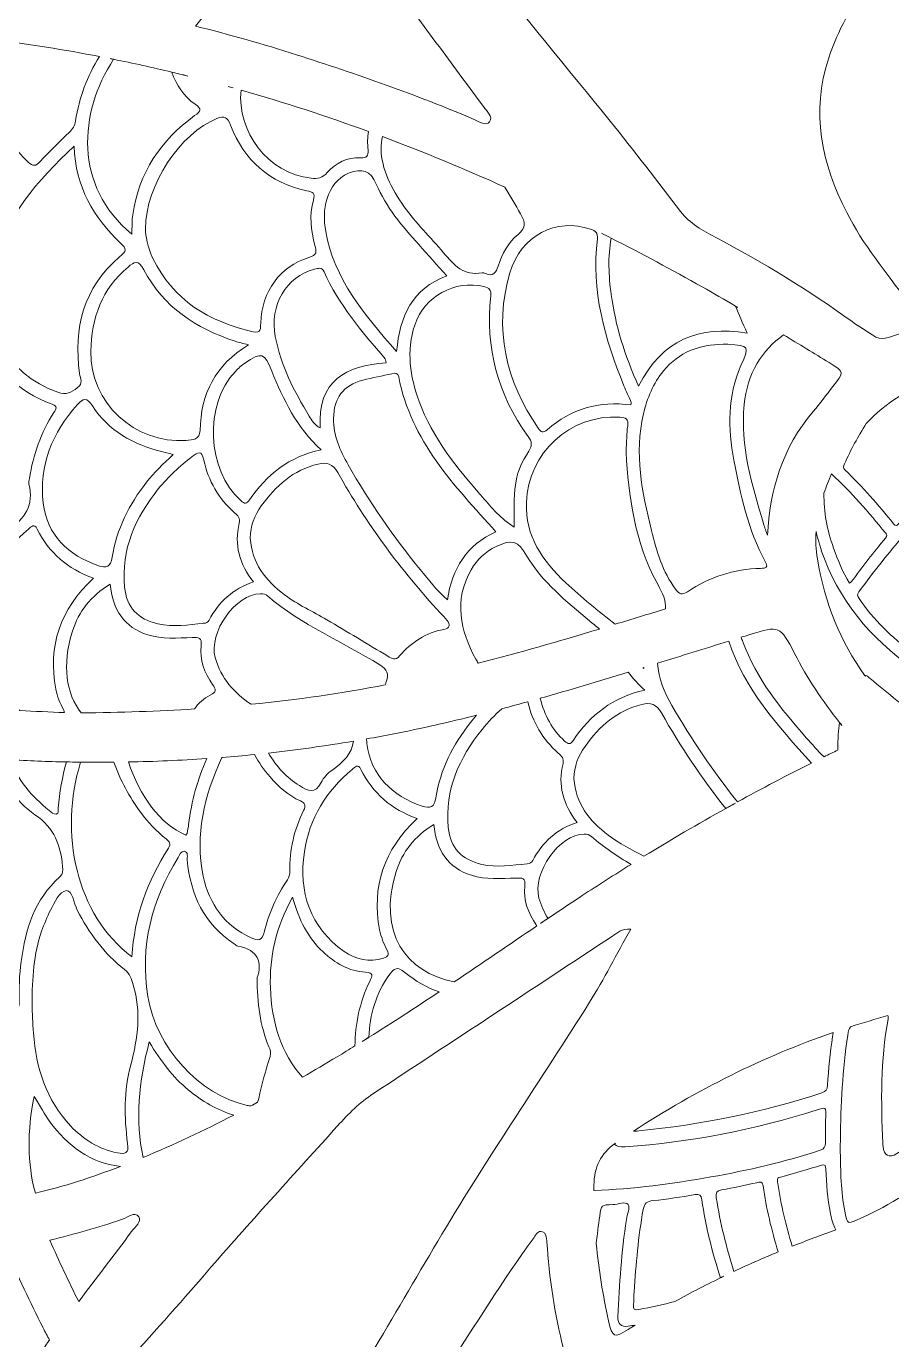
# Model space of a CAD drawing. Extents: x 140 to 2861, y -2860 to -140.
# Drawn here: x 710 to 1340, y -1924 to -967 of the extents above; entities that cross this region are included whole.
import ezdxf

# ---------------------------------------------------------------- set-up
doc = ezdxf.new("R2010")
doc.units = 0
doc.header["$MEASUREMENT"] = 0
doc.layers.add('Layer 1', color=7, linetype='Continuous')

# ---------------------------------------------------------------- blocks, each defined once
blk = doc.blocks.new('block 2')
at = {"layer": 'Layer 1', "lineweight": 0}
for points, knots in [([(2062.8, -652.02), (2062.31, -646.19), (2061.75, -640.36), (2061.2, -634.53), (2062.35, -646.53), (2063.49, -658.53), (2064.1, -670.57), (2065.79, -704.11), (2067.52, -737.65), (2068.71, -771.19), (2069.17, -785.02), (2061.94, -796.09), (2053.49, -806.46), (2049.84, -810.92), (2046.19, -815.38), (2042.54, -819.84), (2046.15, -815.43), (2049.76, -811.02), (2053.38, -806.6), (2047.8, -802.13), (2042.18, -797.73), (2036.49, -793.41), (1987.95, -756.57), (1934.76, -724.88), (1878.4, -699.21), (1823.53, -674.22), (1765.31, -654.77), (1705.35, -641.41), (1646.36, -628.27), (1585.46, -620.96), (1524.35, -619.69), (1461.26, -618.38), (1397.83, -623.5), (1335.84, -634.9), (1273.24, -646.42), (1212.02, -664.36), (1153.89, -688.23), (1094.46, -712.63), (1038.05, -743.32), (986.24, -779.44), (973.31, -788.45), (960.66, -797.83), (948.28, -807.53), (954.91, -815.62), (961.53, -823.72), (968.16, -831.81), (1023.06, -788.77), (1083.42, -752.84), (1147.75, -724.65), (1137.99, -749.14), (1142.94, -778.91), (1162.72, -797.82), (1183.43, -817.68), (1217.36, -815.53), (1231.65, -793.48), (1240.26, -780.3), (1238.6, -765.2), (1227.73, -757.4), (1217.24, -749.87), (1205.1, -752.75), (1195.07, -765.97), (1191, -771.31), (1188.81, -770.12), (1185.5, -765.66), (1177.21, -754.55), (1177.21, -741.07), (1186.5, -730.54), (1201.07, -714.06), (1220.43, -709.14), (1241.26, -710.56), (1272.65, -712.75), (1299.31, -727.01), (1322.29, -747.56), (1366.36, -786.98), (1389.22, -838.08), (1401.28, -894.95), (1403.28, -904.4), (1397.75, -905.63), (1390.95, -906.51), (1365.97, -909.66), (1343.38, -918.04), (1325.32, -936.37), (1310.41, -951.51), (1300.85, -969.64), (1294.12, -989.73), (1280.83, -1029.42), (1288.97, -1066.85), (1307.15, -1102.35), (1319.02, -1125.59), (1335.62, -1146.15), (1351.56, -1166.94), (1365.13, -1184.53), (1364.86, -1184.69), (1344.19, -1191.33), (1338.19, -1193.26), (1332.47, -1196.56), (1326.13, -1191.87), (1321.33, -1188.26), (1315.91, -1185.49), (1311.07, -1181.96), (1279.56, -1158.94), (1246.33, -1138.89), (1211.86, -1120.71), (1202.37, -1115.68), (1193.04, -1110.61), (1186.2, -1101.7), (1169.29, -1079.56), (1152.35, -1057.43), (1134.79, -1035.8), (1072.51, -959.23), (1009.96, -882.85), (947.4, -806.46), (938.95, -796.09), (931.73, -785.02), (932.19, -771.19), (933.38, -737.65), (935.11, -704.11), (936.8, -670.57), (937.24, -661.76), (937.98, -652.97), (938.79, -644.19), (938.48, -647.48), (938.19, -650.77), (937.92, -654.07), (1273.87, -436.72), (1729.42, -433.08), (2062.8, -652.02)], [0, 0, 0, 0, 1, 1, 1, 2, 2, 2, 3, 3, 3, 4, 4, 4, 5, 5, 5, 6, 6, 6, 7, 7, 7, 8, 8, 8, 9, 9, 9, 10, 10, 10, 11, 11, 11, 12, 12, 12, 13, 13, 13, 14, 14, 14, 15, 15, 15, 16, 16, 16, 17, 17, 17, 18, 18, 18, 19, 19, 19, 20, 20, 20, 21, 21, 21, 22, 22, 22, 23, 23, 23, 24, 24, 24, 25, 25, 25, 26, 26, 26, 27, 27, 27, 28, 28, 28, 29, 29, 29, 30, 30, 30, 31, 31, 31, 32, 32, 32, 33, 33, 33, 34, 34, 34, 35, 35, 35, 36, 36, 36, 37, 37, 37, 38, 38, 38, 39, 39, 39, 40, 40, 40, 41, 41, 41, 42, 42, 42, 42]), ([(979.64, -940.36), (1000.66, -968.68), (1021.71, -996.92), (1042.61, -1025.31), (1045.03, -1028.62), (1049.88, -1032.65), (1046.96, -1036.42), (1044.5, -1039.61), (1039.46, -1036.26), (1035.85, -1034.69), (993.59, -1016.55), (950.13, -1001.57), (906.33, -987.54), (881.98, -979.75), (857.48, -972.79), (832.85, -966.63), (832.85, -966.63), (832.85, -966.63), (832.85, -966.63), (842.9, -953.87), (853.34, -941.4), (864.17, -929.26), (883.56, -907.55), (904.06, -887), (925.55, -867.63), (943.59, -891.88), (961.61, -916.13), (979.64, -940.36)], [0, 0, 0, 0, 1, 1, 1, 2, 2, 2, 3, 3, 3, 4, 4, 4, 5, 5, 5, 6, 6, 6, 7, 7, 7, 8, 8, 8, 9, 9, 9, 9]), ([(745.42, -1035.73), (744.88, -1039.22), (743.39, -1041.64), (740.81, -1044.1), (733.51, -1050.94), (726.4, -1058.05), (719.6, -1065.39), (716.41, -1068.81), (714.42, -1068.92), (710.96, -1065.66), (690.59, -1046.52), (682.53, -1022.35), (681.18, -994.5), (681.41, -988.2), (682.14, -982.17), (683.26, -976.29), (683.91, -976.36), (684.6, -976.44), (685.29, -976.52), (711.42, -979.75), (737.24, -983.86), (762.79, -988.77), (753.87, -1003.07), (747.96, -1018.7), (745.42, -1035.73)], [0, 0, 0, 0, 1, 1, 1, 2, 2, 2, 3, 3, 3, 4, 4, 4, 5, 5, 5, 6, 6, 6, 7, 7, 7, 8, 8, 8, 8]), ([(770.51, -990.27), (771.39, -990.43), (772.24, -990.58), (773.12, -990.77), (773.12, -990.77), (773.12, -990.81), (773.09, -990.81), (787.34, -993.65), (801.48, -996.77), (815.5, -1000.15), (815.5, -1000.15), (815.5, -1000.11), (815.5, -1000.11), (819.42, -1001.07), (823.34, -1001.99), (827.22, -1002.99), (823.34, -1002.03), (819.42, -1001.07), (815.5, -1000.15), (818.88, -1009.45), (824.07, -1017.59), (832.45, -1023.55), (837.71, -1027.23), (836.75, -1028.5), (832.14, -1031.85), (807.59, -1049.86), (791.37, -1073.34), (787.07, -1104.08), (786.49, -1108.38), (786.61, -1112.84), (786.34, -1118.29), (744, -1082.68), (747.77, -1030.04), (773.09, -990.81), (772.24, -990.62), (771.39, -990.46), (770.51, -990.27)], [0, 0, 0, 0, 1, 1, 1, 2, 2, 2, 3, 3, 3, 4, 4, 4, 5, 5, 5, 6, 6, 6, 7, 7, 7, 8, 8, 8, 9, 9, 9, 10, 10, 10, 11, 11, 11, 12, 12, 12, 12]), ([(856.5, -1010.67), (856.5, -1010.67), (856.5, -1010.64), (856.5, -1010.64), (857.73, -1010.98), (859, -1011.37), (860.26, -1011.71), (859, -1011.37), (857.77, -1011.02), (856.5, -1010.67)], [0, 0, 0, 0, 1, 1, 1, 2, 2, 2, 3, 3, 3, 3]), ([(958.47, -1056.86), (958.82, -1061.2), (957.66, -1062.81), (953.05, -1062.54), (943.22, -1061.93), (935.07, -1066.27), (928.77, -1073.38), (925.27, -1077.3), (921.62, -1077.99), (916.97, -1077.49), (885.43, -1073.99), (862.92, -1043.33), (865.95, -1013.29), (897.26, -1022.16), (928.19, -1032.27), (958.7, -1043.37), (958.01, -1047.75), (958.05, -1052.36), (958.47, -1056.86)], [0, 0, 0, 0, 1, 1, 1, 2, 2, 2, 3, 3, 3, 4, 4, 4, 5, 5, 5, 6, 6, 6, 6]), ([(858.34, -1038.8), (868.33, -1064.43), (886.58, -1080.99), (913.94, -1086.56), (918.28, -1087.44), (920.09, -1088.29), (918.67, -1093.44), (915.63, -1104.42), (916.9, -1115.49), (919.82, -1126.4), (920.97, -1130.67), (921.55, -1133.43), (915.4, -1135.28), (894.23, -1141.62), (881.2, -1159.94), (880.28, -1183.03), (880.13, -1186.76), (880.86, -1190.64), (874.83, -1189.3), (842.59, -1182.07), (816.46, -1166.44), (801.59, -1135.58), (797.79, -1127.75), (796.41, -1119.18), (796.33, -1114.49), (796.29, -1082.18), (822.11, -1044.49), (848.32, -1034), (854.16, -1031.69), (856.08, -1033), (858.34, -1038.8)], [0, 0, 0, 0, 1, 1, 1, 2, 2, 2, 3, 3, 3, 4, 4, 4, 5, 5, 5, 6, 6, 6, 7, 7, 7, 8, 8, 8, 9, 9, 9, 10, 10, 10, 10]), ([(1067.74, -1118.41), (1060.6, -1124.29), (1056.1, -1132.59), (1053.26, -1141.42), (1051.68, -1146.27), (1049.72, -1149.57), (1043.96, -1146.76), (1043.23, -1146.42), (1042.27, -1146.23), (1041.5, -1146.38), (1028.28, -1148.92), (1021.02, -1140.73), (1013.53, -1131.78), (1004.08, -1120.52), (993.36, -1110.3), (984.83, -1098.24), (975.38, -1084.91), (968.23, -1070.61), (968, -1056.2), (968, -1053.09), (968.34, -1050.06), (969, -1047.18), (999.08, -1058.43), (1028.78, -1070.69), (1058.17, -1083.91), (1062.06, -1090.4), (1065.9, -1096.89), (1069.59, -1103.5), (1073.08, -1109.73), (1073.85, -1113.38), (1067.74, -1118.41)], [0, 0, 0, 0, 1, 1, 1, 2, 2, 2, 3, 3, 3, 4, 4, 4, 5, 5, 5, 6, 6, 6, 7, 7, 7, 8, 8, 8, 9, 9, 9, 10, 10, 10, 10]), ([(777.54, -1134.85), (751.11, -1157.22), (743.69, -1186.57), (748.38, -1219.84), (748.88, -1223.53), (751.18, -1226.95), (746.69, -1230.22), (742.23, -1233.44), (738.58, -1235.6), (732.47, -1233.44), (694.21, -1220.07), (674.92, -1182.73), (685.56, -1140.46), (694.44, -1105.31), (717.64, -1079.64), (744.35, -1054.05), (745.46, -1084.06), (758.52, -1106.11), (778.2, -1124.71), (782.84, -1129.09), (782.65, -1130.55), (777.54, -1134.85)], [0, 0, 0, 0, 1, 1, 1, 2, 2, 2, 3, 3, 3, 4, 4, 4, 5, 5, 5, 6, 6, 6, 7, 7, 7, 7]), ([(979.33, -1203.78), (955.63, -1176.58), (933.8, -1151.07), (927.66, -1116.26), (926.23, -1108.19), (926.2, -1100.2), (928.66, -1092.32), (931.27, -1084.02), (935.99, -1077.41), (944.29, -1073.88), (954.05, -1069.69), (960.28, -1072.07), (964.39, -1081.68), (971.61, -1098.62), (983.41, -1112.26), (995.43, -1125.79), (1002.08, -1133.16), (1008.69, -1140.58), (1015.8, -1148.57), (990.74, -1158.14), (981.6, -1177.58), (979.33, -1203.78)], [0, 0, 0, 0, 1, 1, 1, 2, 2, 2, 3, 3, 3, 4, 4, 4, 5, 5, 5, 6, 6, 6, 7, 7, 7, 7]), ([(1144.85, -1228.6), (1146.51, -1232.71), (1148.47, -1236.75), (1150.23, -1240.82), (1150.39, -1241.21), (1150.08, -1241.82), (1149.96, -1242.67), (1126.95, -1239.55), (1106.51, -1245.35), (1088.99, -1260.72), (1085.95, -1263.37), (1084.38, -1262.41), (1082.46, -1259.65), (1058.71, -1224.95), (1049.88, -1187.22), (1061.79, -1146.38), (1069.78, -1119.02), (1095.67, -1106.04), (1120.65, -1114.61), (1124.3, -1115.87), (1126.07, -1117.22), (1125.53, -1121.6), (1120.88, -1159.25), (1130.91, -1194.29), (1144.85, -1228.6)], [0, 0, 0, 0, 1, 1, 1, 2, 2, 2, 3, 3, 3, 4, 4, 4, 5, 5, 5, 6, 6, 6, 7, 7, 7, 8, 8, 8, 8]), ([(1201.95, -1156.64), (1210.06, -1161.21), (1218.13, -1165.86), (1226.12, -1170.55), (1226.73, -1170.89), (1227.31, -1171.28), (1227.92, -1171.62), (1227.31, -1171.28), (1226.73, -1170.93), (1226.12, -1170.59), (1228.5, -1176.77), (1231.38, -1182.8), (1234.57, -1190.22), (1199.72, -1184.88), (1172.56, -1194.83), (1155.61, -1228.99), (1145.32, -1206.51), (1138.78, -1184.92), (1135.63, -1162.21), (1133.71, -1148.42), (1133.14, -1134.74), (1135.56, -1121.06), (1133.21, -1119.83), (1130.83, -1118.64), (1128.49, -1117.49), (1130.87, -1118.64), (1133.21, -1119.83), (1135.56, -1121.02), (1135.56, -1121.02), (1135.56, -1121.06), (1135.56, -1121.06), (1157.88, -1132.43), (1180.01, -1144.31), (1201.95, -1156.64)], [0, 0, 0, 0, 1, 1, 1, 2, 2, 2, 3, 3, 3, 4, 4, 4, 5, 5, 5, 6, 6, 6, 7, 7, 7, 8, 8, 8, 9, 9, 9, 10, 10, 10, 11, 11, 11, 11]), ([(861.69, -1196.21), (864.49, -1197.14), (867.37, -1197.75), (871.29, -1198.83), (847.24, -1213.43), (836.71, -1234.6), (836.1, -1261.22), (835.94, -1267.99), (830.72, -1268.06), (825.99, -1268.45), (788.61, -1271.25), (755.87, -1240.94), (756.56, -1203.51), (756.99, -1179.46), (764.59, -1158.1), (783.73, -1142.15), (788.11, -1138.47), (791.14, -1136.43), (795.14, -1144.11), (809.28, -1171.35), (833.25, -1186.84), (861.69, -1196.21)], [0, 0, 0, 0, 1, 1, 1, 2, 2, 2, 3, 3, 3, 4, 4, 4, 5, 5, 5, 6, 6, 6, 7, 7, 7, 7]), ([(923.66, -1259.38), (919.2, -1257.04), (917.51, -1253.77), (915.71, -1250.81), (904.6, -1232.71), (894.92, -1213.93), (890.92, -1192.83), (886.58, -1169.82), (898.84, -1149.15), (919.47, -1143.81), (922.2, -1143.11), (924.81, -1141.96), (926.46, -1145.65), (937.15, -1169.63), (954.05, -1189.26), (970.84, -1208.97), (971.15, -1209.35), (971.15, -1209.97), (971.69, -1211.85), (942.53, -1213.85), (921.51, -1225.03), (923.66, -1259.38)], [0, 0, 0, 0, 1, 1, 1, 2, 2, 2, 3, 3, 3, 4, 4, 4, 5, 5, 5, 6, 6, 6, 7, 7, 7, 7]), ([(1075.08, -1265.56), (1077.92, -1269.45), (1078.31, -1272.02), (1075.58, -1276.36), (1065.59, -1292.31), (1064.44, -1299.76), (1065.05, -1331.65), (1055.22, -1325.54), (1048.65, -1317.59), (1041.88, -1309.9), (1023.25, -1288.73), (1005.58, -1266.91), (995.66, -1240.01), (988.98, -1221.88), (986.36, -1203.32), (992.51, -1184.46), (999.31, -1163.52), (1021.67, -1151.22), (1043.04, -1156.45), (1046.84, -1157.37), (1048.34, -1158.71), (1047.84, -1163.25), (1043.84, -1200.79), (1052.83, -1235.02), (1075.08, -1265.56)], [0, 0, 0, 0, 1, 1, 1, 2, 2, 2, 3, 3, 3, 4, 4, 4, 5, 5, 5, 6, 6, 6, 7, 7, 7, 8, 8, 8, 8]), ([(728.4, -1242.09), (732.78, -1243.63), (731.36, -1245.47), (729.67, -1248.08), (720.22, -1262.8), (714.45, -1278.94), (711.92, -1296.19), (711.73, -1297.57), (711.07, -1299.07), (711.42, -1300.3), (715.38, -1315.63), (708.31, -1325.66), (696.2, -1333.76), (693.09, -1335.88), (690.21, -1339.1), (688.56, -1342.49), (684.14, -1351.44), (678.91, -1348.82), (672.65, -1344.87), (645.72, -1327.92), (630.77, -1287.54), (640.18, -1255.88), (647.48, -1231.33), (661.62, -1210.35), (676.22, -1187.65), (685.64, -1215.12), (702.54, -1233.06), (728.4, -1242.09)], [0, 0, 0, 0, 1, 1, 1, 2, 2, 2, 3, 3, 3, 4, 4, 4, 5, 5, 5, 6, 6, 6, 7, 7, 7, 8, 8, 8, 9, 9, 9, 9]), ([(1297.12, -1229.22), (1292.32, -1235.25), (1287.78, -1241.51), (1282.79, -1247.39), (1260.08, -1273.94), (1251.32, -1304.72), (1249.44, -1337.53), (1248.4, -1334.76), (1247.44, -1331.96), (1246.6, -1329.11), (1238.07, -1300.87), (1229.54, -1272.6), (1232.49, -1242.4), (1234.68, -1220.11), (1245.52, -1202.32), (1261.23, -1191.56), (1272.26, -1198.29), (1283.33, -1205.01), (1294.35, -1211.74), (1305.61, -1218.58), (1305.3, -1219), (1297.12, -1229.22)], [0, 0, 0, 0, 1, 1, 1, 2, 2, 2, 3, 3, 3, 4, 4, 4, 5, 5, 5, 6, 6, 6, 7, 7, 7, 7]), ([(924.28, -1275.36), (900.84, -1280.24), (884.66, -1293.46), (872.21, -1311.75), (869.99, -1315.05), (868.6, -1314.74), (865.87, -1312.36), (840.98, -1290.19), (838.82, -1242.32), (861.84, -1218.15), (863.95, -1215.96), (866.26, -1213.85), (868.76, -1212.16), (880.94, -1203.82), (882.86, -1204.47), (888.35, -1217.92), (896.84, -1238.82), (906.45, -1258.99), (924.28, -1275.36)], [0, 0, 0, 0, 1, 1, 1, 2, 2, 2, 3, 3, 3, 4, 4, 4, 5, 5, 5, 6, 6, 6, 6]), ([(1224.96, -1282.82), (1229.69, -1308.21), (1235.22, -1333.53), (1247.79, -1356.59), (1250.09, -1360.85), (1248.75, -1361.62), (1244.48, -1361.7), (1225.08, -1362.12), (1207.29, -1368), (1191.19, -1378.68), (1187, -1381.44), (1185.16, -1380.41), (1182.55, -1376.91), (1172.94, -1364.16), (1168.75, -1349.17), (1164.95, -1334.07), (1157.99, -1306.14), (1152.42, -1278.05), (1159.07, -1249.2), (1161.72, -1237.71), (1166.29, -1226.99), (1173.79, -1217.73), (1184.97, -1204.01), (1199.99, -1198.67), (1217.2, -1198.37), (1218.32, -1198.37), (1219.43, -1198.33), (1220.55, -1198.4), (1236.26, -1199.48), (1236.49, -1199.94), (1230.15, -1214), (1220.12, -1236.29), (1220.7, -1259.65), (1224.96, -1282.82)], [0, 0, 0, 0, 1, 1, 1, 2, 2, 2, 3, 3, 3, 4, 4, 4, 5, 5, 5, 6, 6, 6, 7, 7, 7, 8, 8, 8, 9, 9, 9, 10, 10, 10, 11, 11, 11, 11]), ([(1016.3, -1384.63), (1008.5, -1377.64), (1002.62, -1369.96), (996.55, -1362.54), (976.91, -1338.6), (959.32, -1313.28), (944.06, -1286.35), (938.11, -1275.86), (933.27, -1264.91), (933.38, -1252.5), (933.5, -1237.56), (940.34, -1228.45), (954.74, -1224.61), (961.74, -1222.76), (968.88, -1221.49), (975.91, -1219.88), (978.3, -1219.34), (980.18, -1218.96), (980.83, -1222.26), (989.86, -1268.72), (1021.06, -1301.18), (1051.68, -1335.11), (1030.28, -1344.75), (1019.75, -1361.73), (1016.3, -1384.63)], [0, 0, 0, 0, 1, 1, 1, 2, 2, 2, 3, 3, 3, 4, 4, 4, 5, 5, 5, 6, 6, 6, 7, 7, 7, 8, 8, 8, 8]), ([(1407.58, -1267.26), (1408.97, -1269.52), (1408.62, -1270.87), (1406.93, -1272.67), (1390.91, -1290), (1376.15, -1308.29), (1363.67, -1328.38), (1363.21, -1329.11), (1363.01, -1330.15), (1361.55, -1330.27), (1360.52, -1329.34), (1359.36, -1328.27), (1358.21, -1327.19), (1353.22, -1322.51), (1351.95, -1322.54), (1346.95, -1327.27), (1346.3, -1327.92), (1345.53, -1328.5), (1344.96, -1329.23), (1343.69, -1330.84), (1342.73, -1330.88), (1341.34, -1329.15), (1330.28, -1315.51), (1318.75, -1302.26), (1306, -1290.15), (1304.27, -1288.5), (1304.92, -1287.23), (1305.61, -1285.58), (1310.03, -1275.32), (1315.56, -1265.68), (1321.36, -1256.19), (1335.93, -1240.86), (1353.72, -1229.29), (1372.66, -1224.34), (1372.93, -1224.3), (1373.2, -1224.26), (1373.46, -1224.18), (1386.57, -1237.02), (1397.94, -1251.39), (1407.58, -1267.26)], [0, 0, 0, 0, 1, 1, 1, 2, 2, 2, 3, 3, 3, 4, 4, 4, 5, 5, 5, 6, 6, 6, 7, 7, 7, 8, 8, 8, 9, 9, 9, 10, 10, 10, 11, 11, 11, 12, 12, 12, 13, 13, 13, 13]), ([(797.18, -1298.91), (784.46, -1315.17), (775.24, -1333.07), (772.16, -1353.63), (771.09, -1360.74), (767.74, -1361.7), (762.06, -1359.74), (740.04, -1352.13), (724.67, -1337.45), (721.87, -1314.13), (718.56, -1286.81), (728.44, -1262.8), (746.8, -1242.4), (750.92, -1237.86), (753.57, -1236.79), (757.76, -1243.32), (769.51, -1261.53), (787.3, -1271.44), (807.93, -1276.63), (810.32, -1277.24), (812.74, -1277.78), (816.5, -1278.67), (809.09, -1285.81), (802.67, -1291.88), (797.18, -1298.91)], [0, 0, 0, 0, 1, 1, 1, 2, 2, 2, 3, 3, 3, 4, 4, 4, 5, 5, 5, 6, 6, 6, 7, 7, 7, 8, 8, 8, 8]), ([(1169.25, -1372.76), (1173.13, -1379.87), (1175.71, -1385.59), (1175.21, -1391.2), (1162.99, -1394.93), (1150.73, -1398.7), (1138.51, -1402.42), (1126.22, -1392.74), (1113.96, -1382.98), (1102.55, -1372.22), (1085.65, -1356.28), (1072.97, -1338.37), (1073.81, -1313.59), (1075.04, -1277.59), (1105.86, -1249.39), (1141.82, -1251.54), (1146.39, -1251.81), (1148.35, -1252.92), (1147.62, -1257.92), (1146.85, -1263.37), (1146.89, -1268.98), (1146.43, -1277.21), (1148.24, -1308.67), (1152.69, -1342.6), (1169.25, -1372.76)], [0, 0, 0, 0, 1, 1, 1, 2, 2, 2, 3, 3, 3, 4, 4, 4, 5, 5, 5, 6, 6, 6, 7, 7, 7, 8, 8, 8, 8]), ([(861.26, -1321.12), (863.65, -1323.24), (865.6, -1325.12), (864.68, -1328.81), (860.88, -1344.44), (864.64, -1358.47), (875.06, -1371.61), (860, -1376.41), (849.78, -1386.13), (842.71, -1399.39), (841.86, -1400.96), (840.55, -1401.58), (838.67, -1401.73), (827.61, -1402.77), (816.66, -1404.69), (805.47, -1402.15), (790.95, -1398.85), (782.54, -1390.09), (781.12, -1375.3), (778.46, -1347.79), (789.03, -1324.73), (805.71, -1303.83), (812.89, -1294.88), (821.3, -1287.2), (830.41, -1280.28), (834.68, -1277.05), (837.17, -1275.17), (838.82, -1282.85), (842.09, -1297.88), (849.62, -1310.83), (861.26, -1321.12)], [0, 0, 0, 0, 1, 1, 1, 2, 2, 2, 3, 3, 3, 4, 4, 4, 5, 5, 5, 6, 6, 6, 7, 7, 7, 8, 8, 8, 9, 9, 9, 10, 10, 10, 10]), ([(928.5, -1399.12), (918.24, -1393.01), (907.22, -1388.21), (897.65, -1380.95), (883.82, -1370.46), (873.71, -1357.78), (872.71, -1339.64), (872.67, -1330.84), (875.86, -1323.12), (880.74, -1316.24), (891.19, -1301.64), (903.99, -1290.04), (922.09, -1285.66), (928.42, -1284.12), (932.77, -1285.39), (936.38, -1291.85), (957.2, -1328.85), (982.25, -1362.85), (1011.07, -1394.09), (1012.8, -1395.93), (1014.68, -1397.62), (1016.1, -1399.66), (1018.18, -1402.65), (1018.49, -1405.23), (1013.76, -1406.11), (1000.62, -1408.53), (990.05, -1415.49), (981.49, -1425.48), (978.33, -1429.16), (975.84, -1427.47), (972.88, -1425.71), (958.12, -1416.79), (943.33, -1407.92), (928.5, -1399.12)], [0, 0, 0, 0, 1, 1, 1, 2, 2, 2, 3, 3, 3, 4, 4, 4, 5, 5, 5, 6, 6, 6, 7, 7, 7, 8, 8, 8, 9, 9, 9, 10, 10, 10, 11, 11, 11, 11]), ([(1335.43, -1335.84), (1336.5, -1337.18), (1336.81, -1338.11), (1335.54, -1339.57), (1326.7, -1349.82), (1318.56, -1360.7), (1310.49, -1371.57), (1310.26, -1371.88), (1309.88, -1372.07), (1309.3, -1372.53), (1304.27, -1364.39), (1300.73, -1355.7), (1297.58, -1346.87), (1292.93, -1333.8), (1290.28, -1320.51), (1290.63, -1306.91), (1292.2, -1302.14), (1294.01, -1297.49), (1296.16, -1292.92), (1310.38, -1306.18), (1323.13, -1320.82), (1335.43, -1335.84)], [0, 0, 0, 0, 1, 1, 1, 2, 2, 2, 3, 3, 3, 4, 4, 4, 5, 5, 5, 6, 6, 6, 7, 7, 7, 7]), ([(731.09, -1449.8), (732.09, -1455.1), (734.16, -1459.94), (736.55, -1464.63), (736.97, -1465.47), (737.24, -1466.13), (737.35, -1466.74), (726.56, -1466.32), (715.72, -1465.86), (704.73, -1465.2), (679.95, -1447.38), (672, -1422.21), (676.3, -1393.05), (679.91, -1368.73), (692.05, -1348.71), (711.19, -1333.07), (713.15, -1331.46), (715.26, -1328.46), (717.53, -1333.03), (726.02, -1350.32), (739.58, -1362.08), (758.48, -1368.84), (734.09, -1391.59), (725.17, -1418.21), (731.09, -1449.8)], [0, 0, 0, 0, 1, 1, 1, 2, 2, 2, 3, 3, 3, 4, 4, 4, 5, 5, 5, 6, 6, 6, 7, 7, 7, 8, 8, 8, 8]), ([(1360.75, -1438.23), (1383.18, -1453.33), (1407.28, -1465.63), (1430.87, -1478.77), (1435.98, -1481.61), (1441.05, -1484.57), (1446.16, -1487.37), (1447.96, -1488.37), (1448.04, -1489.06), (1446.5, -1490.52), (1439.13, -1497.36), (1438.44, -1497.36), (1429.71, -1492.79), (1412.08, -1483.49), (1393.87, -1475.85), (1373.93, -1473.04), (1371.66, -1472.74), (1369.43, -1472.43), (1367.51, -1474.12), (1365.74, -1475.69), (1364.82, -1473.81), (1363.82, -1473.08), (1350.33, -1463.09), (1337.08, -1452.83), (1324.36, -1441.92), (1323.09, -1440.77), (1321.79, -1439.65), (1320.25, -1439.38), (1320.48, -1439.73), (1320.71, -1440.08), (1320.98, -1440.42), (1320.71, -1440.08), (1320.44, -1439.73), (1320.17, -1439.38), (1320.21, -1439.38), (1320.21, -1439.38), (1320.25, -1439.38), (1302.77, -1415.45), (1291.05, -1387.29), (1285.79, -1354.63), (1284.75, -1348.17), (1284.48, -1341.6), (1284.9, -1334.95), (1286.4, -1341.56), (1288.4, -1348.13), (1290.97, -1354.82), (1304.8, -1390.7), (1329.39, -1417.18), (1360.75, -1438.23)], [0, 0, 0, 0, 1, 1, 1, 2, 2, 2, 3, 3, 3, 4, 4, 4, 5, 5, 5, 6, 6, 6, 7, 7, 7, 8, 8, 8, 9, 9, 9, 10, 10, 10, 11, 11, 11, 12, 12, 12, 13, 13, 13, 14, 14, 14, 15, 15, 15, 16, 16, 16, 16]), ([(1388.6, -1373.8), (1389.29, -1374.8), (1389.87, -1375.8), (1390.6, -1376.91), (1390.02, -1377.72), (1389.52, -1378.49), (1388.95, -1379.18), (1377.46, -1392.4), (1367.85, -1406.92), (1359.29, -1422.17), (1358.02, -1424.48), (1357.14, -1424.86), (1354.91, -1423.13), (1340.11, -1411.84), (1326.82, -1399.12), (1316.14, -1383.75), (1314.91, -1381.94), (1314.64, -1380.75), (1316.06, -1378.87), (1326.67, -1364.58), (1337.39, -1350.28), (1349.49, -1337.18), (1351.72, -1334.76), (1353.06, -1334.22), (1355.71, -1336.88), (1367.43, -1348.56), (1378.96, -1360.31), (1388.6, -1373.8)], [0, 0, 0, 0, 1, 1, 1, 2, 2, 2, 3, 3, 3, 4, 4, 4, 5, 5, 5, 6, 6, 6, 7, 7, 7, 8, 8, 8, 9, 9, 9, 9]), ([(1036.97, -1427.78), (1025.75, -1407.11), (1020.68, -1385.06), (1033.66, -1362.66), (1037.97, -1355.24), (1044, -1349.52), (1051.72, -1345.87), (1063.78, -1340.14), (1067.4, -1341.52), (1074.08, -1352.71), (1085.61, -1371.95), (1102.94, -1385.67), (1119.69, -1399.85), (1122.11, -1401.89), (1124.57, -1403.88), (1127.07, -1405.88), (1097.79, -1414.72), (1068.4, -1423.17), (1038.77, -1430.82), (1038.2, -1429.78), (1037.54, -1428.82), (1036.97, -1427.78)], [0, 0, 0, 0, 1, 1, 1, 2, 2, 2, 3, 3, 3, 4, 4, 4, 5, 5, 5, 6, 6, 6, 7, 7, 7, 7]), ([(743.19, -1407.42), (747.65, -1393.2), (756.41, -1381.87), (770.63, -1373.11), (772.36, -1391.82), (780.88, -1404.77), (798.06, -1410.15), (808.47, -1413.41), (819.61, -1412.45), (830.45, -1412.14), (835.06, -1412.03), (837.6, -1411.88), (836.87, -1418.02), (835.67, -1428.4), (839.36, -1437.85), (845.24, -1446.22), (847.89, -1449.99), (848.24, -1451.68), (843.55, -1454.06), (838.9, -1456.44), (834.79, -1459.86), (832.1, -1464.09), (805.67, -1465.78), (778.27, -1466.7), (749.49, -1467.05), (738.66, -1452.95), (735.28, -1432.55), (743.19, -1407.42)], [0, 0, 0, 0, 1, 1, 1, 2, 2, 2, 3, 3, 3, 4, 4, 4, 5, 5, 5, 6, 6, 6, 7, 7, 7, 8, 8, 8, 9, 9, 9, 9]), ([(873.33, -1460.67), (860.92, -1452.45), (851.35, -1441.84), (847.16, -1426.74), (842.09, -1408.49), (862.22, -1379.87), (880.09, -1380.25), (882.13, -1380.06), (883.93, -1380.56), (885.51, -1381.94), (909.94, -1403.04), (939.95, -1415.06), (967, -1431.97), (972.57, -1435.47), (973.95, -1438.31), (971.69, -1444.38), (971.42, -1445.11), (971.23, -1445.8), (971, -1446.53), (939.18, -1452.76), (906.91, -1457.37), (873.33, -1460.67)], [0, 0, 0, 0, 1, 1, 1, 2, 2, 2, 3, 3, 3, 4, 4, 4, 5, 5, 5, 6, 6, 6, 7, 7, 7, 7]), ([(1302.04, -1474.04), (1302.04, -1474), (1302.04, -1474), (1302.04, -1473.96), (1302.61, -1474.66), (1303.15, -1475.39), (1303.69, -1476.12), (1303.08, -1475.42), (1302.54, -1474.73), (1302.04, -1474.04), (1301.12, -1479.34), (1300.77, -1485.61), (1300.73, -1494.02), (1297.39, -1495.63), (1294.08, -1497.36), (1290.7, -1498.98), (1285.9, -1494.56), (1281.87, -1489.76), (1277.72, -1485.07), (1259.08, -1463.9), (1241.37, -1442.04), (1231.46, -1415.18), (1231.07, -1414.07), (1230.73, -1412.99), (1230.34, -1411.88), (1232.23, -1411.3), (1234.07, -1410.72), (1235.95, -1410.15), (1258.43, -1403.23), (1258.58, -1403.08), (1269.23, -1423.82), (1278.41, -1441.73), (1289.51, -1458.33), (1302.04, -1474.04)], [0, 0, 0, 0, 1, 1, 1, 2, 2, 2, 3, 3, 3, 4, 4, 4, 5, 5, 5, 6, 6, 6, 7, 7, 7, 8, 8, 8, 9, 9, 9, 10, 10, 10, 11, 11, 11, 11]), ([(1169.33, -1430.86), (1186.62, -1425.48), (1203.91, -1420.06), (1221.2, -1414.72), (1232.76, -1449.41), (1256.82, -1476.35), (1281.44, -1503.55), (1263.31, -1512.66), (1245.37, -1522.07), (1227.61, -1531.83), (1209.9, -1509.62), (1193.88, -1486.22), (1179.86, -1461.48), (1174.44, -1451.95), (1169.98, -1441.96), (1169.33, -1430.86)], [0, 0, 0, 0, 1, 1, 1, 2, 2, 2, 3, 3, 3, 4, 4, 4, 5, 5, 5, 5]), ([(1158.76, -1434.12), (1158.99, -1434.04), (1159.22, -1433.97), (1159.45, -1433.89), (1159.49, -1434.12), (1159.45, -1434.31), (1159.49, -1434.54), (1159.22, -1434.39), (1158.99, -1434.24), (1158.76, -1434.12)], [0, 0, 0, 0, 1, 1, 1, 2, 2, 2, 3, 3, 3, 3]), ([(1148.01, -1437.39), (1151.58, -1442), (1155.57, -1446.38), (1160.07, -1450.49), (1136.67, -1455.41), (1120.46, -1468.62), (1108.05, -1486.91), (1105.78, -1490.18), (1104.4, -1489.91), (1101.71, -1487.49), (1092.83, -1479.61), (1086.91, -1468.47), (1083.92, -1456.33), (1105.36, -1450.3), (1126.68, -1443.92), (1148.01, -1437.39)], [0, 0, 0, 0, 1, 1, 1, 2, 2, 2, 3, 3, 3, 4, 4, 4, 5, 5, 5, 5]), ([(1078.5, -1574.51), (1077.65, -1576.13), (1076.35, -1576.7), (1074.5, -1576.9), (1063.44, -1577.93), (1052.45, -1579.86), (1041.27, -1577.32), (1026.78, -1574.01), (1018.33, -1565.25), (1016.91, -1550.46), (1014.26, -1522.95), (1024.86, -1499.86), (1041.54, -1479), (1045.92, -1473.54), (1050.8, -1468.59), (1055.95, -1463.94), (1062.29, -1462.28), (1068.59, -1460.59), (1074.85, -1458.86), (1078.23, -1473.5), (1085.65, -1486.18), (1097.06, -1496.29), (1099.48, -1498.4), (1101.4, -1500.28), (1100.52, -1503.97), (1096.67, -1519.61), (1100.44, -1533.63), (1110.85, -1546.77), (1095.83, -1551.54), (1085.57, -1561.26), (1078.5, -1574.51)], [0, 0, 0, 0, 1, 1, 1, 2, 2, 2, 3, 3, 3, 4, 4, 4, 5, 5, 5, 6, 6, 6, 7, 7, 7, 8, 8, 8, 9, 9, 9, 10, 10, 10, 10]), ([(1116.58, -1491.41), (1126.99, -1476.77), (1139.82, -1465.17), (1157.92, -1460.82), (1164.22, -1459.29), (1168.6, -1460.56), (1172.21, -1466.97), (1185.97, -1491.52), (1201.68, -1514.65), (1219.01, -1536.59), (1221.35, -1535.29), (1223.73, -1533.98), (1226.12, -1532.67), (1223.77, -1533.98), (1221.43, -1535.29), (1219.05, -1536.63), (1219.05, -1536.63), (1219.01, -1536.59), (1219.01, -1536.59), (1198.91, -1547.81), (1179.09, -1559.45), (1159.49, -1571.48), (1150.66, -1566.6), (1141.55, -1562.22), (1133.44, -1556.07), (1119.65, -1545.58), (1109.51, -1532.94), (1108.51, -1514.77), (1108.47, -1506.01), (1111.66, -1498.25), (1116.58, -1491.41)], [0, 0, 0, 0, 1, 1, 1, 2, 2, 2, 3, 3, 3, 4, 4, 4, 5, 5, 5, 6, 6, 6, 7, 7, 7, 8, 8, 8, 9, 9, 9, 10, 10, 10, 10]), ([(957.7, -1489.29), (957.55, -1488.18), (957.47, -1487.07), (957.39, -1485.95), (964, -1484.76), (970.65, -1483.57), (977.26, -1482.26), (997.51, -1478.27), (1017.56, -1473.7), (1037.54, -1468.66), (1035.97, -1470.43), (1034.43, -1472.2), (1033.01, -1474.04), (1020.25, -1490.33), (1011.07, -1508.24), (1007.96, -1528.75), (1006.92, -1535.9), (1003.54, -1536.82), (997.89, -1534.86), (975.88, -1527.29), (960.51, -1512.62), (957.7, -1489.29)], [0, 0, 0, 0, 1, 1, 1, 2, 2, 2, 3, 3, 3, 4, 4, 4, 5, 5, 5, 6, 6, 6, 7, 7, 7, 7]), ([(947.98, -1487.6), (946.6, -1496.44), (940.6, -1503.2), (932.04, -1508.93), (928.89, -1511.04), (926, -1514.27), (924.35, -1517.61), (919.97, -1526.56), (914.75, -1523.95), (908.45, -1519.99), (899.42, -1514.31), (891.77, -1505.97), (885.89, -1496.21), (906.6, -1493.94), (927.27, -1491.1), (947.98, -1487.6)], [0, 0, 0, 0, 1, 1, 1, 2, 2, 2, 3, 3, 3, 4, 4, 4, 5, 5, 5, 5]), ([(705.77, -1648.02), (704.46, -1657.7), (704.08, -1667.46), (704.35, -1677.18), (704.5, -1683.82), (702.24, -1683.56), (697.82, -1680.44), (679.37, -1667.46), (668.96, -1649.05), (663.35, -1627.81), (652.59, -1587.19), (654.25, -1546.81), (667.16, -1506.93), (668.08, -1504.09), (669, -1501.59), (670.04, -1499.32), (675.46, -1499.75), (680.91, -1500.09), (686.37, -1500.44), (692.21, -1517.11), (701.54, -1531.25), (715.84, -1541.13), (730.21, -1551.08), (734.62, -1563.45), (735.97, -1578.93), (736.2, -1581.78), (736.51, -1584.27), (733.97, -1586.5), (715.49, -1602.79), (708.96, -1624.62), (705.77, -1648.02)], [0, 0, 0, 0, 1, 1, 1, 2, 2, 2, 3, 3, 3, 4, 4, 4, 5, 5, 5, 6, 6, 6, 7, 7, 7, 8, 8, 8, 9, 9, 9, 10, 10, 10, 10]), ([(786.38, -1644.6), (745.88, -1614.4), (733.01, -1554.23), (749.11, -1502.9), (748.69, -1502.9), (748.23, -1502.9), (747.8, -1502.86), (744.81, -1502.82), (741.81, -1502.78), (738.81, -1502.7), (735.74, -1513.58), (733.78, -1524.84), (732.78, -1536.48), (732.67, -1537.98), (733.47, -1540.2), (731.24, -1540.66), (729.17, -1541.13), (727.79, -1539.28), (726.29, -1538.09), (713.22, -1527.72), (703.31, -1515.38), (697.09, -1501.13), (711, -1501.9), (724.9, -1502.44), (738.81, -1502.7), (738.81, -1502.7), (738.81, -1502.67), (738.81, -1502.67), (741.81, -1502.74), (744.81, -1502.82), (747.8, -1502.86), (756.29, -1503.01), (764.82, -1503.01), (773.32, -1502.93), (777.96, -1516.08), (784.46, -1528.22), (792.95, -1539.55), (798.33, -1546.7), (804.32, -1553.27), (811.31, -1558.8), (813.81, -1560.76), (815.16, -1562.37), (813.04, -1565.6), (797.6, -1589.54), (788.34, -1615.66), (786.38, -1644.6)], [0, 0, 0, 0, 1, 1, 1, 2, 2, 2, 3, 3, 3, 4, 4, 4, 5, 5, 5, 6, 6, 6, 7, 7, 7, 8, 8, 8, 9, 9, 9, 10, 10, 10, 11, 11, 11, 12, 12, 12, 13, 13, 13, 14, 14, 14, 15, 15, 15, 15]), ([(841.01, -1500.25), (834.41, -1515.35), (829.76, -1531.25), (827.8, -1548.2), (827.57, -1550.39), (827.11, -1552.58), (826.68, -1554.77), (826.57, -1555.23), (826.15, -1555.65), (825.84, -1556.11), (806.63, -1547.81), (792.3, -1527.41), (783.92, -1502.74), (802.94, -1502.4), (822, -1501.55), (841.01, -1500.25)], [0, 0, 0, 0, 1, 1, 1, 2, 2, 2, 3, 3, 3, 4, 4, 4, 5, 5, 5, 5]), ([(901.53, -1582.43), (901.61, -1584.73), (901.03, -1586.73), (899.72, -1588.65), (891.92, -1600.33), (886.12, -1612.97), (882.86, -1626.61), (881.36, -1632.88), (878.51, -1633.26), (873.44, -1630.96), (853.96, -1621.97), (842.82, -1606.33), (838.48, -1585.93), (832.06, -1555.73), (839.29, -1527.33), (851.85, -1500.01), (851.93, -1499.82), (852, -1499.67), (852.12, -1499.48), (860, -1498.86), (867.83, -1498.13), (875.71, -1497.36), (878.94, -1503.13), (882.66, -1508.58), (887.08, -1513.62), (893.35, -1520.84), (900.45, -1527.06), (909.18, -1531.1), (912.79, -1532.75), (913.32, -1534.48), (911.52, -1538.09), (904.68, -1552.04), (901.22, -1566.83), (901.53, -1582.43)], [0, 0, 0, 0, 1, 1, 1, 2, 2, 2, 3, 3, 3, 4, 4, 4, 5, 5, 5, 6, 6, 6, 7, 7, 7, 8, 8, 8, 9, 9, 9, 10, 10, 10, 11, 11, 11, 11]), ([(966.92, -1624.96), (967.92, -1630.23), (969.96, -1635.11), (972.38, -1639.79), (974.22, -1643.37), (973.15, -1644.56), (969.65, -1645.59), (959.28, -1648.75), (949.63, -1646.82), (941.07, -1640.75), (915.86, -1622.89), (907.79, -1597.61), (912.13, -1568.21), (915.71, -1543.89), (927.89, -1523.84), (946.98, -1508.2), (948.98, -1506.58), (951.09, -1503.63), (953.32, -1508.16), (961.81, -1525.49), (975.38, -1537.21), (994.28, -1544.01), (969.88, -1566.75), (960.97, -1593.38), (966.92, -1624.96)], [0, 0, 0, 0, 1, 1, 1, 2, 2, 2, 3, 3, 3, 4, 4, 4, 5, 5, 5, 6, 6, 6, 7, 7, 7, 8, 8, 8, 8]), ([(978.99, -1582.58), (983.48, -1568.37), (992.2, -1556.99), (1006.42, -1548.23), (1008.19, -1566.95), (1016.72, -1579.89), (1033.89, -1585.31), (1044.3, -1588.58), (1055.41, -1587.62), (1066.24, -1587.31), (1070.85, -1587.16), (1073.39, -1587.04), (1072.7, -1593.19), (1071.47, -1603.52), (1075.2, -1612.97), (1081.07, -1621.39), (1081.27, -1621.66), (1081.38, -1621.89), (1081.54, -1622.12), (1061.44, -1635.68), (1041.38, -1649.4), (1021.25, -1662.92), (1021.25, -1662.92), (1021.21, -1662.92), (1021.21, -1662.92), (986.17, -1656.28), (965.08, -1626.81), (978.99, -1582.58)], [0, 0, 0, 0, 1, 1, 1, 2, 2, 2, 3, 3, 3, 4, 4, 4, 5, 5, 5, 6, 6, 6, 7, 7, 7, 8, 8, 8, 9, 9, 9, 9]), ([(1082.96, -1601.87), (1077.92, -1583.62), (1098.06, -1555.03), (1115.92, -1555.42), (1117.96, -1555.23), (1119.77, -1555.73), (1121.3, -1557.07), (1130.29, -1564.83), (1140.01, -1571.36), (1150.08, -1577.36), (1138.13, -1584.77), (1126.26, -1592.38), (1114.46, -1600.1), (1104.32, -1606.79), (1094.25, -1613.55), (1084.19, -1620.35), (1085.99, -1619.12), (1087.8, -1617.89), (1089.6, -1616.66), (1086.8, -1612.24), (1084.49, -1607.4), (1082.96, -1601.87)], [0, 0, 0, 0, 1, 1, 1, 2, 2, 2, 3, 3, 3, 4, 4, 4, 5, 5, 5, 6, 6, 6, 7, 7, 7, 7]), ([(798.1, -1673.49), (792.14, -1636.8), (800.94, -1603.45), (820.15, -1572.36), (821.27, -1570.56), (822.27, -1567.44), (824.53, -1567.79), (827.95, -1568.33), (826.53, -1571.83), (826.76, -1574.09), (829.14, -1599.49), (838.98, -1620.66), (860.88, -1635.11), (861.8, -1635.72), (862.72, -1636.64), (863.72, -1636.83), (878.67, -1639.6), (881.51, -1649.01), (877.78, -1659.7), (877.59, -1678.68), (879.94, -1694.77), (886.24, -1710.22), (887.16, -1712.41), (888.08, -1714.41), (887.16, -1717.29), (884.01, -1727.36), (881.01, -1737.5), (878.9, -1747.8), (878.67, -1748.95), (878.4, -1749.87), (878.02, -1750.64), (876.36, -1751.52), (874.71, -1752.41), (873.02, -1753.33), (872.25, -1753.29), (871.41, -1753.14), (870.41, -1752.91), (835.64, -1745.34), (804.09, -1710.6), (798.1, -1673.49)], [0, 0, 0, 0, 1, 1, 1, 2, 2, 2, 3, 3, 3, 4, 4, 4, 5, 5, 5, 6, 6, 6, 7, 7, 7, 8, 8, 8, 9, 9, 9, 10, 10, 10, 11, 11, 11, 12, 12, 12, 13, 13, 13, 13]), ([(783.34, -1780.69), (784.3, -1788.14), (781.58, -1788.52), (775.89, -1787.45), (762.25, -1784.84), (751.18, -1777.8), (741.77, -1767.81), (723.91, -1748.87), (716.76, -1725.59), (714.72, -1700.31), (714.11, -1692.82), (713.99, -1685.28), (713.72, -1679.56), (713.92, -1660.2), (714.68, -1642.71), (720.72, -1625.92), (722.6, -1620.74), (724.64, -1615.51), (727.21, -1610.63), (730.21, -1605.02), (733.28, -1596.95), (738.93, -1596.49), (742.92, -1596.15), (744.08, -1605.6), (746.65, -1610.63), (755.18, -1627.5), (766.32, -1642.29), (781.19, -1654.01), (785.03, -1657.01), (786.07, -1660.62), (787.38, -1665.04), (793.33, -1684.82), (790.87, -1703.84), (785.61, -1723.44), (780.58, -1742.07), (780.81, -1761.55), (783.34, -1780.69)], [0, 0, 0, 0, 1, 1, 1, 2, 2, 2, 3, 3, 3, 4, 4, 4, 5, 5, 5, 6, 6, 6, 7, 7, 7, 8, 8, 8, 9, 9, 9, 10, 10, 10, 11, 11, 11, 12, 12, 12, 12]), ([(887.35, -1667.26), (886.58, -1644.75), (891.46, -1623.16), (903.45, -1601.26), (908.1, -1617.74), (914.63, -1630.73), (925.7, -1641.06), (934.46, -1649.21), (944.37, -1655.24), (956.63, -1655.93), (962.74, -1656.31), (961.62, -1658.47), (959.7, -1662.58), (952.44, -1677.87), (948.98, -1693.58), (948.98, -1709.61), (944.72, -1712.22), (940.45, -1714.87), (936.11, -1717.44), (927.66, -1722.52), (919.16, -1727.51), (910.64, -1732.39), (895.07, -1714.72), (888.24, -1692.39), (887.35, -1667.26)], [0, 0, 0, 0, 1, 1, 1, 2, 2, 2, 3, 3, 3, 4, 4, 4, 5, 5, 5, 6, 6, 6, 7, 7, 7, 8, 8, 8, 8]), ([(776.8, -1948.72), (776.8, -1948.72), (776.8, -1948.72), (776.8, -1948.72), (778.15, -1945.37), (780.41, -1942.21), (783.46, -1938.95), (804.25, -1916.62), (824.34, -1893.65), (844.32, -1870.59), (874.44, -1835.86), (905.56, -1802.01), (936.3, -1767.81), (944.18, -1759.05), (952.44, -1750.83), (962.39, -1744.3), (1020.48, -1706.15), (1078.46, -1667.8), (1136.52, -1629.65), (1139.94, -1627.38), (1143.16, -1624.16), (1149.89, -1624.46), (1139.48, -1643.02), (1130.45, -1660.89), (1119.88, -1677.75), (1084.46, -1734.35), (1046.53, -1789.37), (1012.34, -1846.73), (979.56, -1901.75), (947.79, -1957.39), (913.94, -2011.75), (901.95, -2031), (904.49, -2046.1), (914.86, -2064.28), (935.27, -2100.09), (953.95, -2136.9), (973.67, -2173.11), (971.89, -2171.72), (970.12, -2170.33), (968.35, -2168.93), (891.84, -2108.07), (827.22, -2033.18), (776.8, -1948.72)], [0, 0, 0, 0, 1, 1, 1, 2, 2, 2, 3, 3, 3, 4, 4, 4, 5, 5, 5, 6, 6, 6, 7, 7, 7, 8, 8, 8, 9, 9, 9, 10, 10, 10, 11, 11, 11, 12, 12, 12, 13, 13, 13, 14, 14, 14, 14]), ([(959.12, -1703.27), (959.85, -1687.05), (963.96, -1671.53), (974.3, -1657.35), (977.53, -1652.97), (979.76, -1651.55), (985.25, -1656.01), (993.2, -1662.46), (1001.46, -1667.26), (1010.19, -1670.3), (993.32, -1681.52), (976.34, -1692.58), (959.12, -1703.27), (959.12, -1703.27), (959.12, -1703.38), (959.12, -1703.38), (957.51, -1704.42), (955.86, -1705.42), (954.21, -1706.38), (955.86, -1705.34), (957.51, -1704.34), (959.12, -1703.27)], [0, 0, 0, 0, 1, 1, 1, 2, 2, 2, 3, 3, 3, 4, 4, 4, 5, 5, 5, 6, 6, 6, 7, 7, 7, 7]), ([(1333.54, -1780.53), (1333.58, -1781.26), (1333.58, -1782.03), (1333.66, -1782.8), (1334.2, -1789.52), (1338.08, -1791.6), (1343.8, -1787.99), (1359.17, -1778.34), (1373.66, -1767.43), (1387.49, -1755.63), (1405.66, -1740.04), (1422.53, -1723.17), (1437.71, -1704.61), (1439.97, -1701.81), (1441.12, -1701.15), (1442.89, -1705.11), (1445.74, -1711.41), (1448.96, -1717.64), (1452.42, -1723.63), (1454, -1726.4), (1453.54, -1728.09), (1451.73, -1730.43), (1429.75, -1758.63), (1403.01, -1781.65), (1373.85, -1801.97), (1354.83, -1815.23), (1335.2, -1827.45), (1313.87, -1836.67), (1308.26, -1839.13), (1307.76, -1838.89), (1306.34, -1832.75), (1303, -1818.38), (1302.84, -1803.66), (1302.54, -1788.98), (1302.46, -1785.37), (1302.54, -1781.76), (1302.54, -1778.11), (1302.73, -1752.52), (1304.19, -1727.05), (1307.88, -1701.69), (1308.22, -1699.19), (1308.76, -1697.16), (1309.95, -1695.66), (1318.91, -1692.78), (1327.93, -1690.05), (1337.04, -1687.55), (1337.5, -1687.86), (1337.54, -1688.63), (1337.27, -1690.09), (1331.81, -1720.06), (1332.05, -1750.26), (1333.54, -1780.53)], [0, 0, 0, 0, 1, 1, 1, 2, 2, 2, 3, 3, 3, 4, 4, 4, 5, 5, 5, 6, 6, 6, 7, 7, 7, 8, 8, 8, 9, 9, 9, 10, 10, 10, 11, 11, 11, 12, 12, 12, 13, 13, 13, 14, 14, 14, 15, 15, 15, 16, 16, 16, 17, 17, 17, 17]), ([(1297.24, -1699.85), (1297.2, -1700.5), (1297.08, -1701.42), (1296.89, -1702.65), (1295.08, -1714.48), (1293.89, -1726.36), (1293.24, -1738.31), (1293.09, -1741.27), (1292.09, -1742.73), (1289.09, -1743.72), (1245.67, -1758.06), (1201.18, -1767.01), (1155.73, -1771.46), (1154.04, -1771.66), (1152.77, -1771.77), (1151.77, -1771.81), (1197.95, -1741.57), (1246.36, -1717.41), (1297.24, -1699.85)], [0, 0, 0, 0, 1, 1, 1, 2, 2, 2, 3, 3, 3, 4, 4, 4, 5, 5, 5, 6, 6, 6, 6]), ([(860.65, -1759.98), (839.09, -1771.2), (817.12, -1781.61), (794.6, -1790.87), (788.76, -1763.78), (791.57, -1735.85), (799.06, -1706.65), (807.66, -1720.86), (816.27, -1732.35), (827.57, -1741.65), (837.56, -1749.83), (848.39, -1756.4), (860.65, -1759.98)], [0, 0, 0, 0, 1, 1, 1, 2, 2, 2, 3, 3, 3, 4, 4, 4, 4]), ([(778.16, -1797.36), (767.9, -1801.32), (757.49, -1804.97), (746.92, -1808.31), (736.74, -1811.58), (726.44, -1814.42), (716.14, -1816.96), (710.15, -1795.02), (710.19, -1771.62), (715.22, -1746.41), (719.79, -1753.75), (722.87, -1759.59), (726.75, -1764.82), (739.77, -1782.41), (755.99, -1794.94), (778.16, -1797.36)], [0, 0, 0, 0, 1, 1, 1, 2, 2, 2, 3, 3, 3, 4, 4, 4, 5, 5, 5, 5]), ([(1122.99, -1811.12), (1123.26, -1797.86), (1127.87, -1788.18), (1138.75, -1780.49), (1138.48, -1780.72), (1138.25, -1780.92), (1137.98, -1781.11), (1139.17, -1782.88), (1141.67, -1783.38), (1145.89, -1783.11), (1193.3, -1779.76), (1239.64, -1770.7), (1284.94, -1756.4), (1292.13, -1754.14), (1292.05, -1754.02), (1291.89, -1761.32), (1291.74, -1767.66), (1291.55, -1774), (1291.66, -1780.38), (1291.7, -1783.26), (1290.74, -1784.57), (1287.94, -1785.53), (1261.93, -1794.25), (1235.26, -1800.24), (1208.29, -1805.05), (1180.16, -1810.04), (1151.85, -1814), (1123.22, -1814.88), (1123.22, -1814.88), (1122.99, -1814.88), (1122.99, -1814.88), (1123.03, -1813.65), (1122.99, -1812.38), (1122.99, -1811.12)], [0, 0, 0, 0, 1, 1, 1, 2, 2, 2, 3, 3, 3, 4, 4, 4, 5, 5, 5, 6, 6, 6, 7, 7, 7, 8, 8, 8, 9, 9, 9, 10, 10, 10, 11, 11, 11, 11]), ([(1267.5, -1855.53), (1262.89, -1840.59), (1259.16, -1825.41), (1256.97, -1809.77), (1256.89, -1809.16), (1256.78, -1808.58), (1256.7, -1807.97), (1256.28, -1806.16), (1257.35, -1805.62), (1258.85, -1805.2), (1268.88, -1802.36), (1278.91, -1799.55), (1288.9, -1796.55), (1291.89, -1795.63), (1291.78, -1797.25), (1291.89, -1799.21), (1292.47, -1810.08), (1293.05, -1820.95), (1295.31, -1831.67), (1296.2, -1835.82), (1297.24, -1839.93), (1299.31, -1843.66), (1288.63, -1847.42), (1277.99, -1851.38), (1267.5, -1855.53)], [0, 0, 0, 0, 1, 1, 1, 2, 2, 2, 3, 3, 3, 4, 4, 4, 5, 5, 5, 6, 6, 6, 7, 7, 7, 8, 8, 8, 8]), ([(1225, -1873.86), (1219.47, -1856.38), (1215.09, -1838.51), (1212.13, -1820.18), (1211.55, -1816.5), (1212.32, -1815.19), (1216.01, -1814.54), (1224.66, -1813), (1233.19, -1811.04), (1241.75, -1809.23), (1243.87, -1808.77), (1245.75, -1808.08), (1246.25, -1811.54), (1248.55, -1827.98), (1252.47, -1843.97), (1257.28, -1859.64), (1246.4, -1864.14), (1235.65, -1868.86), (1225, -1873.86)], [0, 0, 0, 0, 1, 1, 1, 2, 2, 2, 3, 3, 3, 4, 4, 4, 5, 5, 5, 6, 6, 6, 6]), ([(1151.77, -1898.14), (1152.15, -1894.99), (1152.12, -1891.8), (1152.27, -1888.65), (1153.73, -1868.6), (1155.31, -1848.58), (1158.92, -1828.79), (1159.76, -1824.22), (1161.61, -1822.72), (1166.18, -1822.3), (1176.4, -1821.3), (1186.54, -1819.65), (1196.69, -1817.96), (1200.03, -1817.42), (1201.18, -1818.34), (1201.64, -1821.64), (1204.29, -1841.05), (1209.25, -1859.91), (1215.24, -1878.51), (1216.09, -1878.09), (1216.93, -1877.7), (1217.78, -1877.32), (1205.71, -1883.12), (1193.8, -1889.27), (1182.09, -1895.8), (1173.4, -1898.06), (1164.64, -1900.02), (1155.77, -1901.6), (1152.54, -1902.18), (1151.35, -1901.56), (1151.77, -1898.14)], [0, 0, 0, 0, 1, 1, 1, 2, 2, 2, 3, 3, 3, 4, 4, 4, 5, 5, 5, 6, 6, 6, 7, 7, 7, 8, 8, 8, 9, 9, 9, 10, 10, 10, 10]), ([(1127.26, -1833.59), (1128.45, -1825.49), (1128.49, -1825.37), (1136.79, -1825.18), (1140.67, -1825.06), (1145.74, -1822.6), (1147.97, -1825.22), (1149.54, -1827.14), (1147.2, -1832.32), (1146.66, -1836.05), (1143.2, -1859.57), (1141.51, -1883.2), (1140.51, -1906.9), (1140.28, -1912.2), (1142.82, -1914.51), (1148.01, -1913.78), (1149.7, -1913.51), (1151.39, -1913.24), (1153.04, -1912.97), (1151.39, -1914.01), (1149.73, -1915.05), (1148.08, -1916.08), (1137.78, -1922.69), (1136.44, -1922), (1133.75, -1909.9), (1129.56, -1891.26), (1126.49, -1872.48), (1124.72, -1853.53), (1125.45, -1846.85), (1126.3, -1840.2), (1127.26, -1833.59)], [0, 0, 0, 0, 1, 1, 1, 2, 2, 2, 3, 3, 3, 4, 4, 4, 5, 5, 5, 6, 6, 6, 7, 7, 7, 8, 8, 8, 9, 9, 9, 10, 10, 10, 10]), ([(726.72, -1851.11), (726.72, -1851.11), (726.71, -1851.11), (726.71, -1851.11), (744.52, -1846.8), (762.16, -1841.8), (779.58, -1835.9), (783.54, -1834.55), (788.49, -1829.98), (791.45, -1834.02), (793.91, -1837.43), (788.65, -1841.58), (786.23, -1844.85), (773.47, -1861.93), (760.59, -1878.89), (747.71, -1895.87), (747.71, -1895.87), (747.71, -1895.86), (747.72, -1895.86), (740.3, -1881.18), (733.3, -1866.25), (726.72, -1851.11)], [0, 0, 0, 0, 1, 1, 1, 2, 2, 2, 3, 3, 3, 4, 4, 4, 5, 5, 5, 6, 6, 6, 7, 7, 7, 7]), ([(965.73, -2049.83), (961.08, -2034.27), (964.69, -2021.9), (973.15, -2009.33), (987.44, -1988.2), (1001.31, -1966.84), (1015.3, -1945.52), (1036.43, -1913.24), (1056.6, -1880.31), (1079.38, -1849.12), (1080.88, -1847.08), (1082.42, -1843.81), (1085.57, -1844.97), (1088.3, -1845.96), (1088.34, -1849.23), (1088.68, -1851.88), (1088.91, -1853.53), (1088.99, -1855.22), (1089.1, -1856.91), (1092.75, -1910.36), (1107.01, -1961.19), (1128.53, -2009.91), (1163.26, -2088.52), (1214.82, -2154.91), (1278.14, -2212.59), (1327.55, -2257.62), (1383.18, -2293.89), (1440.63, -2327.58), (1453.87, -2335.35), (1463.69, -2345.89), (1470.08, -2359.44), (1469.2, -2357.59), (1468.26, -2355.79), (1467.25, -2354.04), (1308.83, -2347.33), (1152.73, -2296.7), (1020.24, -2207.03), (1020.25, -2207.04), (1020.25, -2207.06), (1020.26, -2207.07), (1001.67, -2154.8), (981.7, -2103.01), (965.73, -2049.83)], [0, 0, 0, 0, 1, 1, 1, 2, 2, 2, 3, 3, 3, 4, 4, 4, 5, 5, 5, 6, 6, 6, 7, 7, 7, 8, 8, 8, 9, 9, 9, 10, 10, 10, 11, 11, 11, 12, 12, 12, 13, 13, 13, 14, 14, 14, 14]), ([(1724.87, -2491.54), (1425.79, -2559.76), (1106.27, -2485.55), (866.97, -2295.22), (723.83, -2181.37), (620.75, -2032.29), (559.32, -1868.3), (556.99, -1868.16), (554.66, -1868), (552.33, -1867.83), (590.63, -1870.62), (629.05, -1869.47), (667.27, -1863.1), (676.61, -1861.55), (685.91, -1859.87), (695.18, -1858.03), (695.18, -1858.03), (695.17, -1858.03), (695.17, -1858.03), (703.39, -1877.35), (712.24, -1896.33), (721.74, -1914.89), (723.29, -1917.93), (724.87, -1920.95), (726.45, -1923.96), (726.47, -1923.93), (726.49, -1923.9), (726.52, -1923.87), (726.18, -1924.31), (725.85, -1924.75), (725.52, -1925.19), (715.76, -1938.14), (714.42, -1952.2), (721.06, -1966.88), (733.05, -1993.47), (747.15, -2019.02), (761.6, -2044.3), (782.08, -2080.15), (804.74, -2114.69), (827.76, -2148.96), (835.02, -2159.72), (842.28, -2170.44), (849.54, -2181.16), (849.16, -2169.67), (846.86, -2159.03), (843.9, -2148.54), (835.31, -2118.29), (825.31, -2088.56), (814.41, -2059.15), (853.93, -2108.88), (898.81, -2153.81), (948.77, -2193.54), (967.7, -2208.6), (987.3, -2222.88), (1007.5, -2236.36), (1007.5, -2236.36), (1007.5, -2236.36), (1007.5, -2236.36), (1016.85, -2253.76), (1026.55, -2270.97), (1037.47, -2287.51), (1040.65, -2292.35), (1043.54, -2297.65), (1050.99, -2300.61), (1048.22, -2291.58), (1045.84, -2283.97), (1043.5, -2276.37), (1041.3, -2269.22), (1039.01, -2262.11), (1036.69, -2255.01), (1062.63, -2270.89), (1089.43, -2285.47), (1116.96, -2298.64), (1176.24, -2327), (1238.87, -2348.85), (1303.09, -2363.61), (1361.4, -2377.01), (1421, -2384.52), (1480.53, -2386.04), (1480.52, -2386.03), (1480.52, -2386.02), (1480.52, -2386.02), (1483.9, -2394.72), (1487.34, -2403.41), (1490.84, -2412.07), (1493.15, -2417.72), (1494.76, -2423.98), (1500.45, -2429.13), (1506.13, -2423.98), (1507.75, -2417.72), (1510.05, -2412.07), (1513.54, -2403.45), (1516.96, -2394.81), (1520.33, -2386.15), (1579.84, -2384.97), (1639.02, -2377.77), (1696.54, -2364.65), (1756.14, -2351.05), (1814.72, -2330.98), (1870.63, -2305), (1902.77, -2290.07), (1934.12, -2273.13), (1964.42, -2254.37), (1962.02, -2261.68), (1959.66, -2269.01), (1957.4, -2276.37), (1955.05, -2283.97), (1952.67, -2291.58), (1949.91, -2300.61), (1957.36, -2297.65), (1960.24, -2292.35), (1963.43, -2287.51), (1974.58, -2270.62), (1984.47, -2253.03), (1994, -2235.24), (1994, -2235.24), (1994, -2235.24), (1994, -2235.24), (2005.25, -2227.66), (2016.33, -2219.83), (2027.22, -2211.75), (2075.88, -2175.62), (2121.07, -2134.43), (2161.52, -2089.33), (2169.8, -2080.11), (2177.87, -2070.71), (2185.75, -2061.15), (2175.14, -2089.91), (2165.39, -2118.98), (2157, -2148.54), (2154.04, -2159.03), (2151.74, -2169.67), (2151.35, -2181.16), (2158.61, -2170.44), (2165.88, -2159.72), (2173.14, -2148.96), (2196.15, -2114.69), (2218.82, -2080.15), (2239.3, -2044.3), (2253.75, -2019.02), (2267.85, -1993.47), (2279.83, -1966.88), (2286.08, -1953.09), (2285.27, -1939.84), (2277.05, -1927.55), (2289.5, -1905.21), (2300.96, -1882.38), (2311.37, -1859.13), (2311.37, -1859.13), (2311.36, -1859.13), (2311.35, -1859.13), (2318.75, -1860.54), (2326.18, -1861.86), (2333.62, -1863.1), (2371.89, -1869.48), (2410.35, -1870.63), (2448.69, -1867.82), (2429.8, -1915.98), (2407.27, -1962.4), (2381.44, -2006.73), (2240.59, -2248.54), (2002, -2428.33), (1724.87, -2491.54)], [0, 0, 0, 0, 1, 1, 1, 2, 2, 2, 3, 3, 3, 4, 4, 4, 5, 5, 5, 6, 6, 6, 7, 7, 7, 8, 8, 8, 9, 9, 9, 10, 10, 10, 11, 11, 11, 12, 12, 12, 13, 13, 13, 14, 14, 14, 15, 15, 15, 16, 16, 16, 17, 17, 17, 18, 18, 18, 19, 19, 19, 20, 20, 20, 21, 21, 21, 22, 22, 22, 23, 23, 23, 24, 24, 24, 25, 25, 25, 26, 26, 26, 27, 27, 27, 28, 28, 28, 29, 29, 29, 30, 30, 30, 31, 31, 31, 32, 32, 32, 33, 33, 33, 34, 34, 34, 35, 35, 35, 36, 36, 36, 37, 37, 37, 38, 38, 38, 39, 39, 39, 40, 40, 40, 41, 41, 41, 42, 42, 42, 43, 43, 43, 44, 44, 44, 45, 45, 45, 46, 46, 46, 47, 47, 47, 48, 48, 48, 49, 49, 49, 50, 50, 50, 51, 51, 51, 52, 52, 52, 53, 53, 53, 54, 54, 54, 54])]:
    blk.add_open_spline(points, degree=3, knots=knots, dxfattribs=at)

msp = doc.modelspace()

# ---------------------------------------------------------------- block references
at = {"layer": 'Layer 1'}
msp.add_blockref('block 2', (0, 0), dxfattribs=at)

doc.saveas('drawing.dxf')
